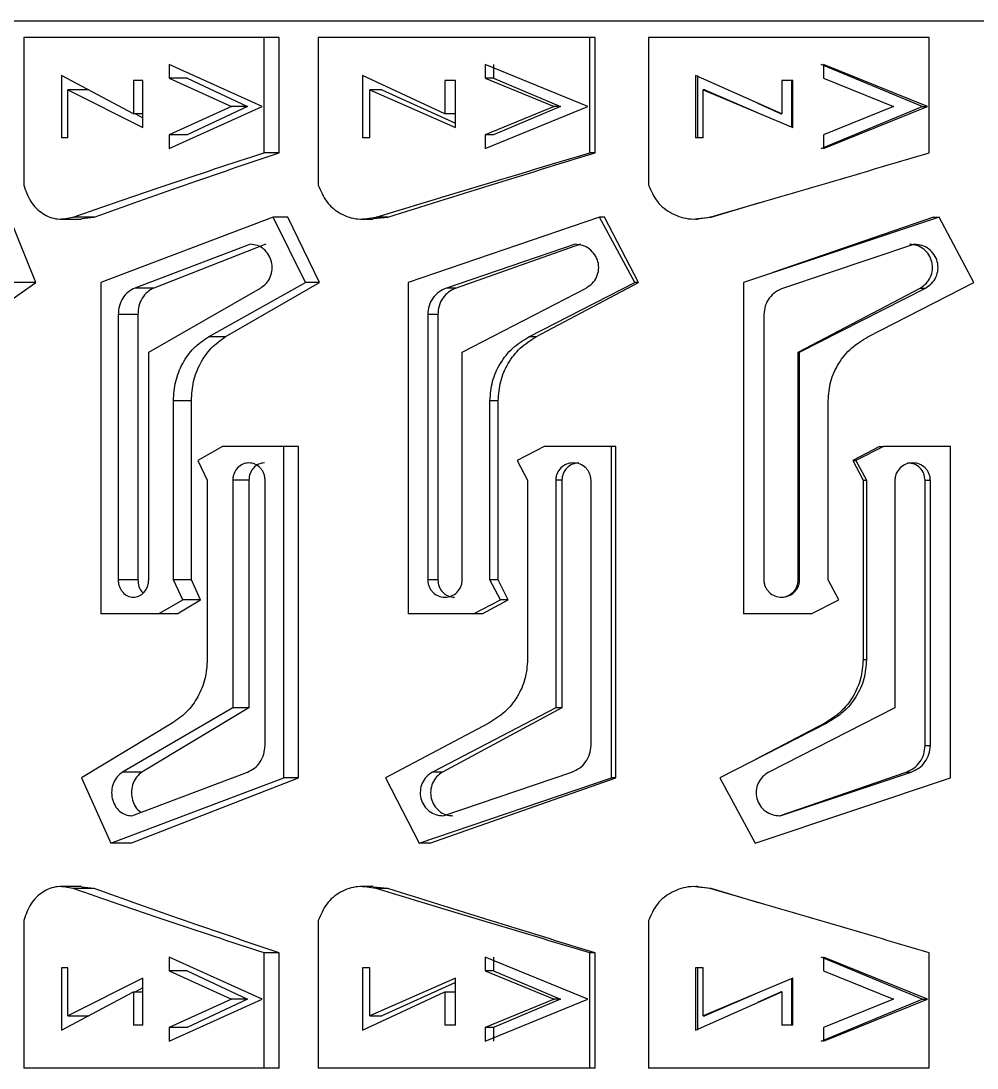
# Model space of a CAD drawing. Header units: millimetres. Extents: x 53 to 380, y 29 to 265.
# Drawn here: x 155.45 to 168.48, y 133.4 to 147.68 of the extents above; entities that cross this region are included whole.
import ezdxf

# ---------------------------------------------------------------- set-up
doc = ezdxf.new("R2010")
doc.units = ezdxf.units.MM

msp = doc.modelspace()

# ---------------------------------------------------------------- linework, layer by layer
at = {"color": 7, "linetype": 'Continuous', "lineweight": 25}
for p, q in [((149.7335, 147.6771), (181.2335, 147.6771)), ((155.4886, 147.45), (155.4886, 145.4403)), ((158.7646, 147.45), (155.4886, 147.45)), ((158.7646, 145.8776), (158.7646, 147.45)), ((158.9714, 147.45), (158.7646, 147.45)), ((158.9714, 145.8776), (158.9714, 147.45)), ((159.5032, 147.45), (159.5032, 145.4403)), ((163.2053, 147.45), (159.5032, 147.45)), ((163.2053, 145.8776), (163.2053, 147.45)), ((163.2754, 147.45), (163.2053, 147.45)), ((163.2754, 145.8776), (163.2754, 147.45)), ((164.0023, 147.45), (164.0023, 145.4403)), ((167.8305, 147.45), (164.0023, 147.45)), ((167.8305, 145.8776), (167.8305, 147.45)), ((158.7402, 146.5111), (157.4718, 147.0829)), ((157.4718, 147.0829), (157.4718, 146.8963)), ((163.1787, 146.5111), (161.7794, 147.0829)), ((161.7794, 147.0829), (161.7794, 146.8963)), ((161.8934, 147.0829), (161.8934, 146.8963)), ((167.7326, 146.5111), (166.3592, 147.0829)), ((167.804, 146.5111), (166.387, 147.0829)), ((166.387, 147.0829), (166.387, 146.8963)), ((156.9828, 146.4094), (156.0053, 146.9316)), ((156.0053, 146.9316), (156.0053, 146.0824)), ((157.4718, 146.8963), (158.32, 146.5111)), ((157.7183, 146.8963), (157.4718, 146.8963)), ((157.7183, 146.8963), (158.5405, 146.5111)), ((161.229, 146.4094), (160.108, 146.9316)), ((160.108, 146.9316), (160.108, 146.0824)), ((161.7794, 146.8963), (162.7195, 146.5111)), ((161.8934, 146.8963), (161.7794, 146.8963)), ((161.8934, 146.8963), (162.8046, 146.5111)), ((165.8198, 146.4094), (164.6461, 146.9316)), ((164.6461, 146.9316), (164.6461, 146.0824)), ((164.6719, 146.9316), (164.6719, 146.0824)), ((166.387, 146.8963), (167.3429, 146.5111)), ((156.0892, 146.0824), (156.0892, 146.7365)), ((156.0892, 146.7365), (157.1116, 146.2248)), ((156.3783, 146.7365), (156.0892, 146.7365)), ((157.1116, 146.8631), (156.9828, 146.8631)), ((156.9828, 146.8631), (156.9828, 146.4094)), ((157.1116, 146.2248), (157.1116, 146.8631)), ((160.2054, 146.0824), (160.2054, 146.7365)), ((160.2054, 146.7365), (161.3746, 146.2248)), ((160.3678, 146.7365), (160.2054, 146.7365)), ((160.3678, 146.7365), (161.3746, 146.2819)), ((161.3746, 146.8631), (161.229, 146.8631)), ((161.229, 146.8631), (161.229, 146.4094)), ((161.3746, 146.2248), (161.3746, 146.8631)), ((164.7491, 146.0824), (164.7491, 146.7365)), ((164.7491, 146.7365), (165.9704, 146.2248)), ((164.7717, 146.7365), (164.7491, 146.7365)), ((164.7717, 146.7365), (165.4745, 146.4327)), ((165.9704, 146.8631), (165.8198, 146.8631)), ((165.8198, 146.8631), (165.8198, 146.4094)), ((165.9554, 146.2248), (165.9554, 146.8631)), ((165.9704, 146.2248), (165.9704, 146.8631)), ((158.32, 146.5111), (157.4718, 146.1259)), ((157.4718, 145.9392), (158.7402, 146.5111)), ((158.5405, 146.5111), (157.7183, 146.1259)), ((158.5405, 146.5111), (158.32, 146.5111)), ((162.7195, 146.5111), (161.7794, 146.1259)), ((161.7794, 145.9392), (163.1787, 146.5111)), ((162.8046, 146.5111), (161.8934, 146.1259)), ((162.8046, 146.5111), (162.7195, 146.5111)), ((165.8094, 146.4094), (165.4958, 146.5534)), ((166.3592, 145.9392), (167.7326, 146.5111)), ((167.3429, 146.5111), (166.387, 146.1259)), ((166.387, 145.9392), (167.804, 146.5111)), ((167.7326, 146.5111), (167.804, 146.5111)), ((157.1116, 146.4094), (156.9828, 146.4094)), ((157.0117, 146.4094), (157.1116, 146.3578)), ((161.3599, 146.4094), (161.229, 146.4094)), ((165.8094, 146.4094), (165.8198, 146.4094)), ((156.0892, 146.0824), (156.0053, 146.0824)), ((157.4718, 146.1259), (157.4718, 145.9392)), ((157.7183, 146.1259), (157.4718, 146.1259)), ((160.2054, 146.0824), (160.108, 146.0824)), ((161.7794, 146.1259), (161.7794, 145.9392)), ((161.8934, 146.1259), (161.7794, 146.1259)), ((164.7491, 146.0824), (164.6461, 146.0824)), ((166.387, 146.1259), (166.387, 145.9392)), ((158.9714, 145.8776), (158.7646, 145.8776)), ((163.2754, 145.8776), (163.2053, 145.8776)), ((164.86, 145.0029), (165.5215, 145.202)), ((155.6543, 144.1122), (155.2936, 145.0029)), ((155.9844, 144.9756), (156.2767, 144.9756)), ((156.4506, 145.0029), (156.1638, 145.0029)), ((156.2762, 144.9823), (156.4506, 145.0029)), ((158.8869, 145.0029), (156.5412, 144.1122)), ((159.3303, 144.1122), (158.8869, 145.0029)), ((159.0899, 145.0029), (158.8869, 145.0029)), ((159.5196, 144.1122), (159.0899, 145.0029)), ((160.0839, 144.9756), (160.2502, 144.9756)), ((160.2495, 144.9823), (160.4515, 145.0029)), ((160.4515, 145.0029), (160.2917, 145.0029)), ((163.3381, 145.0029), (160.726, 144.1122)), ((163.8167, 144.1122), (163.3381, 145.0029)), ((163.4041, 145.0029), (163.3381, 145.0029)), ((163.868, 144.1122), (163.4041, 145.0029)), ((164.6469, 144.9751), (164.6727, 144.9751)), ((164.6717, 144.9847), (164.86, 145.0029)), ((164.86, 145.0029), (164.8402, 145.0029)), ((167.9631, 145.0029), (165.2963, 144.1122)), ((167.8868, 145.0029), (165.6997, 144.2492)), ((167.8868, 145.0029), (167.9631, 145.0029)), ((168.4383, 144.1122), (167.9631, 145.0029)), ((158.5781, 144.6326), (157.0021, 144.0366)), ((158.7906, 144.6326), (157.2631, 144.0366)), ((163.002, 144.6326), (161.2508, 144.0366)), ((163.0784, 144.6326), (161.381, 144.0366)), ((167.627, 144.6326), (165.8423, 144.0366)), ((154.59, 143.3702), (155.6543, 144.1122)), ((155.6543, 144.1122), (155.3423, 144.1122)), ((156.5412, 144.1122), (156.5412, 139.5962)), ((157.2631, 144.0366), (157.0021, 144.0366)), ((157.1916, 143.1615), (158.7155, 144.0366)), ((158.0059, 143.3702), (159.3303, 144.1122)), ((158.236, 143.3702), (159.5196, 144.1122)), ((159.5196, 144.1122), (159.3303, 144.1122)), ((160.726, 144.1122), (160.726, 139.5962)), ((161.381, 144.0366), (161.2508, 144.0366)), ((161.4647, 143.1615), (163.1519, 144.0366)), ((162.3735, 143.3702), (163.8167, 144.1122)), ((162.4692, 143.3702), (163.868, 144.1122)), ((163.868, 144.1122), (163.8167, 144.1122)), ((165.2963, 144.1122), (165.2963, 139.5962)), ((166.0456, 143.1615), (167.7065, 144.0366)), ((166.0634, 143.1615), (167.7771, 144.0366)), ((166.993, 143.3702), (168.4383, 144.1122)), ((167.7065, 144.0366), (167.7771, 144.0366)), ((156.7761, 143.675), (156.7761, 140.0583)), ((157.044, 143.675), (156.7761, 143.675)), ((157.044, 143.675), (157.044, 140.0583)), ((160.9942, 143.675), (160.9942, 140.0583)), ((161.1323, 143.675), (160.9942, 143.675)), ((161.1323, 143.675), (161.1323, 140.0583)), ((165.576, 143.675), (165.576, 140.0583)), ((158.236, 143.3702), (158.0059, 143.3702)), ((162.4692, 143.3702), (162.3735, 143.3702)), ((157.1916, 140.0583), (157.1916, 143.1615)), ((161.4647, 140.0583), (161.4647, 143.1615)), ((166.0456, 143.1615), (166.0634, 143.1615)), ((166.0456, 140.0583), (166.0456, 143.1615)), ((166.0634, 140.0583), (166.0634, 143.1615)), ((157.5284, 140.0583), (157.5284, 142.5004)), ((157.7732, 142.5004), (157.5284, 142.5004)), ((157.7732, 140.0583), (157.7732, 142.5004)), ((161.8427, 140.0583), (161.8427, 142.5004)), ((161.9548, 142.5004), (161.8427, 142.5004)), ((161.9548, 140.0583), (161.9548, 142.5004)), ((166.452, 140.0583), (166.452, 142.5004)), ((158.1962, 141.8783), (157.8607, 141.6863)), ((159.0342, 141.8783), (158.1962, 141.8783)), ((159.0342, 137.3622), (159.0342, 141.8783)), ((159.2326, 141.8783), (159.0342, 141.8783)), ((159.2326, 137.3622), (159.2326, 141.8783)), ((162.5833, 141.8783), (162.2126, 141.6863)), ((163.4976, 141.8783), (162.5833, 141.8783)), ((163.4976, 137.3622), (163.4976, 141.8783)), ((163.5587, 141.8783), (163.4976, 141.8783)), ((163.5587, 137.3622), (163.5587, 141.8783)), ((167.1525, 141.8783), (166.7882, 141.6863)), ((167.2055, 141.8783), (166.8296, 141.6863)), ((167.1525, 141.8783), (167.2055, 141.8783)), ((168.1219, 141.8783), (167.2055, 141.8783)), ((168.1219, 137.3622), (168.1219, 141.8783)), ((157.8607, 141.6863), (157.9901, 141.4161)), ((162.2126, 141.6863), (162.356, 141.4161)), ((166.7882, 141.6863), (166.8296, 141.6863)), ((166.7882, 141.6863), (166.9293, 141.4161)), ((166.8296, 141.6863), (166.9752, 141.4161)), ((157.9901, 141.4161), (157.9901, 138.974)), ((158.3374, 141.4161), (158.3374, 138.3129)), ((158.5573, 141.4161), (158.3374, 141.4161)), ((158.5573, 141.4161), (158.5573, 138.3129)), ((158.7784, 137.7994), (158.7784, 141.4161)), ((162.356, 141.4161), (162.356, 138.974)), ((162.7386, 141.4161), (162.7386, 138.3129)), ((162.823, 141.4161), (162.7386, 141.4161)), ((162.823, 141.4161), (162.823, 138.3129)), ((163.2203, 137.7994), (163.2203, 141.4161)), ((166.9293, 141.4161), (166.9752, 141.4161)), ((166.9293, 141.4161), (166.9293, 138.974)), ((166.9752, 141.4161), (166.9752, 138.974)), ((167.3621, 141.4161), (167.3621, 138.3129)), ((167.7728, 141.4161), (167.8455, 141.4161)), ((167.7728, 137.7994), (167.7728, 141.4161)), ((167.8455, 137.7994), (167.8455, 141.4161)), ((157.044, 140.0583), (156.7761, 140.0583)), ((157.6562, 139.7881), (157.5284, 140.0583)), ((157.7732, 140.0583), (157.5284, 140.0583)), ((157.8971, 139.7881), (157.7732, 140.0583)), ((161.1323, 140.0583), (160.9942, 140.0583)), ((161.9854, 139.7881), (161.8427, 140.0583)), ((161.9548, 140.0583), (161.8427, 140.0583)), ((162.093, 139.7881), (161.9548, 140.0583)), ((166.0456, 140.0583), (166.0634, 140.0583)), ((166.5979, 139.7881), (166.452, 140.0583)), ((157.3275, 139.5962), (157.6562, 139.7881)), ((157.5785, 139.5962), (157.8971, 139.7881)), ((157.8971, 139.7881), (157.6562, 139.7881)), ((161.6176, 139.5962), (161.9854, 139.7881)), ((161.7366, 139.5962), (162.093, 139.7881)), ((162.093, 139.7881), (161.9854, 139.7881)), ((166.2209, 139.5962), (166.5979, 139.7881)), ((157.3275, 139.5962), (156.5412, 139.5962)), ((157.5785, 139.5962), (157.3275, 139.5962)), ((161.6176, 139.5962), (160.726, 139.5962)), ((161.7366, 139.5962), (161.6176, 139.5962)), ((166.2209, 139.5962), (165.2963, 139.5962)), ((166.9293, 138.974), (166.9752, 138.974)), ((158.3374, 138.3129), (156.8345, 137.4378)), ((158.5573, 138.3129), (157.1006, 137.4378)), ((158.5573, 138.3129), (158.3374, 138.3129)), ((162.7386, 138.3129), (161.0606, 137.4378)), ((162.823, 138.3129), (161.1967, 137.4378)), ((162.823, 138.3129), (162.7386, 138.3129)), ((167.3621, 138.3129), (165.6451, 137.4378)), ((157.5129, 138.1043), (156.2748, 137.3622)), ((161.8254, 138.1043), (160.4198, 137.3622)), ((166.4342, 138.1043), (164.9752, 137.3622)), ((166.4049, 138.1043), (165.4638, 137.6104)), ((166.4049, 138.1043), (166.4342, 138.1043)), ((167.7728, 137.7994), (167.8455, 137.7994)), ((156.2748, 137.3622), (156.6759, 136.4716)), ((156.6759, 136.4716), (159.0342, 137.3622)), ((157.1006, 137.4378), (156.8345, 137.4378)), ((156.9469, 136.4716), (159.2326, 137.3622)), ((156.9631, 136.8419), (158.5367, 137.4378)), ((159.2326, 137.3622), (159.0342, 137.3622)), ((160.4198, 137.3622), (160.88, 136.4716)), ((160.88, 136.4716), (163.4976, 137.3622)), ((161.0217, 136.4716), (163.5587, 137.3622)), ((161.1967, 137.4378), (161.0606, 137.4378)), ((161.2066, 136.8419), (162.9568, 137.4378)), ((163.5587, 137.3622), (163.4976, 137.3622)), ((164.9752, 137.3622), (165.4571, 136.4716)), ((165.4571, 136.4716), (168.1219, 137.3622)), ((165.7869, 136.8419), (167.5171, 137.4378)), ((165.7966, 136.8419), (167.5816, 137.4378)), ((167.5171, 137.4378), (167.5816, 137.4378)), ((156.9469, 136.4716), (156.6759, 136.4716)), ((161.0217, 136.4716), (160.88, 136.4716)), ((156.2768, 135.8785), (155.9845, 135.8785)), ((160.2502, 135.8785), (160.084, 135.8785)), ((164.6728, 135.879), (164.647, 135.879)), ((156.4506, 135.8512), (156.1638, 135.8512)), ((156.4506, 135.8512), (156.2763, 135.8718)), ((160.4515, 135.8512), (160.2496, 135.8718)), ((160.4515, 135.8512), (160.2917, 135.8512)), ((164.86, 135.8512), (164.6717, 135.8694)), ((164.86, 135.8512), (164.8402, 135.8512)), ((165.5215, 135.6521), (164.86, 135.8512)), ((155.4886, 135.4139), (155.4886, 133.4041)), ((159.5032, 135.4139), (159.5032, 133.4041)), ((164.0023, 135.4139), (164.0023, 133.4041)), ((158.7402, 134.343), (157.4718, 134.9149)), ((157.4718, 134.9149), (157.4718, 134.7282)), ((158.9714, 134.9765), (158.7646, 134.9765)), ((158.7646, 133.4041), (158.7646, 134.9765)), ((158.9714, 133.4041), (158.9714, 134.9765)), ((163.1787, 134.343), (161.7794, 134.9149)), ((161.7794, 134.9149), (161.7794, 134.7282)), ((161.8934, 134.9149), (161.8934, 134.7282)), ((163.2053, 133.4041), (163.2053, 134.9765)), ((163.2754, 134.9765), (163.2053, 134.9765)), ((163.2754, 133.4041), (163.2754, 134.9765)), ((167.7326, 134.343), (166.3592, 134.9149)), ((167.804, 134.343), (166.387, 134.9149)), ((166.387, 134.9149), (166.387, 134.7282)), ((167.8305, 133.4041), (167.8305, 134.9765)), ((156.0892, 134.7717), (156.0053, 134.7717)), ((156.0053, 134.7717), (156.0053, 133.9225)), ((156.0892, 134.1176), (156.0892, 134.7717)), ((160.2054, 134.7717), (160.108, 134.7717)), ((160.108, 134.7717), (160.108, 133.9225)), ((160.2054, 134.1176), (160.2054, 134.7717)), ((164.7491, 134.7717), (164.6461, 134.7717)), ((164.6461, 134.7717), (164.6461, 133.9225)), ((164.6719, 134.7717), (164.6719, 133.9225)), ((164.7491, 134.1176), (164.7491, 134.7717)), ((157.1116, 134.6293), (156.0892, 134.1176)), ((157.1116, 133.991), (157.1116, 134.6293)), ((157.4718, 134.7282), (158.32, 134.343)), ((157.7183, 134.7282), (157.4718, 134.7282)), ((157.7183, 134.7282), (158.5405, 134.343)), ((161.3746, 134.6293), (160.2054, 134.1176)), ((161.3746, 133.991), (161.3746, 134.6293)), ((161.7794, 134.7282), (162.7195, 134.343)), ((161.8934, 134.7282), (161.7794, 134.7282)), ((161.8934, 134.7282), (162.8046, 134.343)), ((165.9704, 134.6293), (164.7491, 134.1176)), ((165.9554, 133.991), (165.9554, 134.6293)), ((165.9704, 133.991), (165.9704, 134.6293)), ((166.387, 134.7282), (167.3429, 134.343)), ((157.1116, 134.4963), (157.0117, 134.4447)), ((161.3746, 134.5722), (160.3678, 134.1176)), ((156.0053, 133.9225), (156.9828, 134.4447)), ((156.9828, 134.4447), (156.9828, 133.991)), ((156.9828, 134.4447), (157.1116, 134.4447)), ((157.4718, 133.7712), (158.7402, 134.343)), ((158.32, 134.343), (157.4718, 133.9578)), ((158.5405, 134.343), (157.7183, 133.9578)), ((158.5405, 134.343), (158.32, 134.343)), ((160.108, 133.9225), (161.229, 134.4447)), ((161.229, 134.4447), (161.229, 133.991)), ((161.229, 134.4447), (161.3599, 134.4447)), ((161.7794, 133.7712), (163.1787, 134.343)), ((162.7195, 134.343), (161.7794, 133.9578)), ((162.8046, 134.343), (161.8934, 133.9578)), ((162.8046, 134.343), (162.7195, 134.343)), ((164.6461, 133.9225), (165.8198, 134.4447)), ((165.4745, 134.4214), (164.7717, 134.1176)), ((165.4958, 134.3007), (165.8094, 134.4447)), ((165.8198, 134.4447), (165.8094, 134.4447)), ((165.8198, 134.4447), (165.8198, 133.991)), ((166.3592, 133.7712), (167.7326, 134.343)), ((166.387, 133.7712), (167.804, 134.343)), ((167.3429, 134.343), (166.387, 133.9578)), ((167.7326, 134.343), (167.804, 134.343)), ((156.0892, 134.1176), (156.3783, 134.1176)), ((160.2054, 134.1176), (160.3678, 134.1176)), ((164.7491, 134.1176), (164.7717, 134.1176)), ((157.1116, 133.991), (156.9828, 133.991)), ((157.4718, 133.9578), (157.4718, 133.7712)), ((157.7183, 133.9578), (157.4718, 133.9578)), ((161.3746, 133.991), (161.229, 133.991)), ((161.7794, 133.9578), (161.7794, 133.7712)), ((161.8934, 133.9578), (161.7794, 133.9578)), ((161.8934, 133.9578), (161.8934, 133.7712)), ((165.9704, 133.991), (165.8198, 133.991)), ((166.387, 133.9578), (166.387, 133.7712)), ((158.7646, 133.4041), (155.4886, 133.4041)), ((158.9714, 133.4041), (158.7646, 133.4041)), ((163.2053, 133.4041), (159.5032, 133.4041)), ((163.2754, 133.4041), (163.2053, 133.4041)), ((167.8305, 133.4041), (164.0023, 133.4041))]:
    msp.add_line(p, q, dxfattribs=at)
for points, knots in [([(156.1638, 145.0029), (156.5802, 145.1487), (157.4128, 145.4403), (158.314, 145.7318), (158.7646, 145.8776)], [0, 0, 0, 0, 0.5000003, 1, 1, 1, 1]), ([(156.4506, 145.0029), (156.8541, 145.1487), (157.6612, 145.4403), (158.5346, 145.7318), (158.9714, 145.8776)], [0, 0, 0, 0, 0.5000008, 1, 1, 1, 1]), ([(160.2917, 145.0029), (160.7693, 145.1487), (161.7246, 145.4403), (162.7117, 145.7318), (163.2053, 145.8776)], [0, 0, 0, 0, 0.5000004, 1, 1, 1, 1]), ([(160.4515, 145.0029), (160.9144, 145.1487), (161.8402, 145.4403), (162.797, 145.7318), (163.2754, 145.8776)], [0, 0, 0, 0, 0.4999995, 1, 1, 1, 1]), ([(164.8402, 145.0029), (165.3404, 145.1487), (166.3408, 145.4403), (167.3339, 145.7318), (167.8305, 145.8776)], [0, 0, 0, 0, 0.4999997, 1, 1, 1, 1]), ([(155.4886, 145.4403), (155.5165, 145.361), (155.5726, 145.2014), (155.7427, 145.039), (155.9497, 144.9571), (156.0924, 144.9876), (156.1638, 145.0029)], [0, 0, 0, 0, 0.2464345, 0.4957902, 0.7476032, 1, 1, 1, 1]), ([(159.5032, 145.4403), (159.5361, 145.361), (159.6022, 145.2014), (159.802, 145.039), (160.0436, 144.9571), (160.2089, 144.9876), (160.2917, 145.0029)], [0, 0, 0, 0, 0.2464342, 0.4957895, 0.747603, 1, 1, 1, 1]), ([(164.0023, 145.4403), (164.0375, 145.361), (164.1083, 145.2014), (164.3215, 145.039), (164.5782, 144.9571), (164.7528, 144.9876), (164.8402, 145.0029)], [0, 0, 0, 0, 0.2464341, 0.4957907, 0.7476019, 1, 1, 1, 1]), ([(158.7155, 144.0366), (158.743, 144.0557), (158.7978, 144.094), (158.8534, 144.1845), (158.8792, 144.2884), (158.8709, 144.3962), (158.8298, 144.4944), (158.7615, 144.5715), (158.6744, 144.6228), (158.6102, 144.6293), (158.5781, 144.6326)], [0, 0, 0, 0, 0.1253837, 0.2504259, 0.3754315, 0.500388, 0.6252954, 0.7501895, 0.8750775, 1, 1, 1, 1]), ([(163.1519, 144.0366), (163.1817, 144.0557), (163.2414, 144.094), (163.3017, 144.1845), (163.3297, 144.2884), (163.3207, 144.3962), (163.2761, 144.4944), (163.2019, 144.5715), (163.1071, 144.6228), (163.0371, 144.6293), (163.002, 144.6326)], [0, 0, 0, 0, 0.1253824, 0.2504274, 0.3754321, 0.5003883, 0.6252947, 0.7501883, 0.8750793, 1, 1, 1, 1]), ([(167.7065, 144.0366), (167.7357, 144.056), (167.7939, 144.0946), (167.8516, 144.1849), (167.8785, 144.2875), (167.8705, 144.3937), (167.8287, 144.4915), (167.7577, 144.5696), (167.6651, 144.6224), (167.5957, 144.6292), (167.5611, 144.6326)], [0, 0, 0, 0, 0.1253294, 0.2502847, 0.3752374, 0.5002009, 0.6251517, 0.7501134, 0.8750534, 1, 1, 1, 1]), ([(167.7771, 144.0366), (167.8069, 144.0557), (167.8666, 144.094), (167.9268, 144.1845), (167.9548, 144.2884), (167.9457, 144.3962), (167.9012, 144.4944), (167.8272, 144.5715), (167.7324, 144.6228), (167.6621, 144.6293), (167.627, 144.6326)], [0, 0, 0, 0, 0.1253807, 0.2504242, 0.3754295, 0.500386, 0.6252918, 0.7501864, 0.8750761, 1, 1, 1, 1]), ([(157.0021, 144.0366), (156.9706, 144.0206), (156.9077, 143.9887), (156.8351, 143.9019), (156.7857, 143.7948), (156.7793, 143.7149), (156.7761, 143.675)], [0, 0, 0, 0, 0.2509149, 0.5007394, 0.750388, 1, 1, 1, 1]), ([(157.2631, 144.0366), (157.2321, 144.0203), (157.1703, 143.9877), (157.1002, 143.9001), (157.053, 143.7934), (157.047, 143.7145), (157.044, 143.675)], [0, 0, 0, 0, 0.2509857, 0.500761, 0.7503866, 1, 1, 1, 1]), ([(161.2508, 144.0366), (161.2151, 144.0206), (161.1439, 143.9887), (161.0614, 143.9019), (161.0051, 143.7948), (160.9978, 143.7149), (160.9942, 143.675)], [0, 0, 0, 0, 0.25091079, 0.50073728, 0.75038758, 1, 1, 1, 1]), ([(161.381, 144.0366), (161.3459, 144.0203), (161.2759, 143.9877), (161.1962, 143.9001), (161.1426, 143.7934), (161.1358, 143.7145), (161.1323, 143.675)], [0, 0, 0, 0, 0.2509866, 0.5007643, 0.7503867, 1, 1, 1, 1]), ([(165.8423, 144.0366), (165.8054, 144.0206), (165.7316, 143.9887), (165.6459, 143.9019), (165.5874, 143.7948), (165.5798, 143.7149), (165.576, 143.675)], [0, 0, 0, 0, 0.2509114, 0.5007364, 0.7503863, 1, 1, 1, 1]), ([(157.5284, 142.5004), (157.5348, 142.5896), (157.5474, 142.7683), (157.6484, 143.015), (157.7994, 143.2282), (157.9369, 143.3227), (158.0059, 143.3702)], [0, 0, 0, 0, 0.2477038, 0.4965149, 0.7472043, 1, 1, 1, 1]), ([(157.7732, 142.5004), (157.7793, 142.5895), (157.7915, 142.7677), (157.889, 143.0141), (158.035, 143.2274), (158.169, 143.3226), (158.236, 143.3702)], [0, 0, 0, 0, 0.2500018, 0.5000031, 0.7500013, 1, 1, 1, 1]), ([(161.8427, 142.5004), (161.8498, 142.5896), (161.8639, 142.7683), (161.9766, 143.015), (162.1448, 143.2282), (162.2971, 143.3227), (162.3735, 143.3702)], [0, 0, 0, 0, 0.2477039, 0.4965151, 0.7472038, 1, 1, 1, 1]), ([(161.9548, 142.5004), (161.9616, 142.5895), (161.9752, 142.7677), (162.084, 143.0141), (162.2467, 143.2274), (162.395, 143.3226), (162.4692, 143.3702)], [0, 0, 0, 0, 0.2500012, 0.5000017, 0.7499997, 1, 1, 1, 1]), ([(166.452, 142.5004), (166.4592, 142.5896), (166.4737, 142.7683), (166.589, 143.015), (166.7607, 143.2282), (166.9154, 143.3227), (166.993, 143.3702)], [0, 0, 0, 0, 0.2477046, 0.4965147, 0.7472063, 1, 1, 1, 1]), ([(158.7784, 141.4161), (158.7775, 141.4319), (158.7757, 141.4633), (158.7621, 141.5084), (158.7413, 141.5498), (158.7039, 141.5975), (158.6425, 141.6406), (158.5572, 141.6583), (158.4721, 141.6406), (158.399, 141.5892), (158.3578, 141.5234), (158.34, 141.4633), (158.3383, 141.4319), (158.3374, 141.4161)], [0, 0, 0, 0, 0.0628573, 0.125466, 0.1879478, 0.2507865, 0.375448, 0.5001616, 0.6249374, 0.7497258, 0.8744843, 0.9372482, 1, 1, 1, 1]), ([(158.7702, 141.6524), (158.7702, 141.6524), (158.7427, 141.6524), (158.6861, 141.6401), (158.616, 141.5876), (158.5669, 141.5089), (158.5605, 141.4471), (158.5573, 141.4161)], [0, 0, 0, 0, 0.00002259, 0.24991639, 0.49981916, 0.74978119, 1, 1, 1, 1]), ([(163.2203, 141.4161), (163.2193, 141.4319), (163.2174, 141.4633), (163.2026, 141.5084), (163.1799, 141.5498), (163.1392, 141.5975), (163.0723, 141.6406), (162.9792, 141.6583), (162.8862, 141.6406), (162.8061, 141.5892), (162.7609, 141.5234), (162.7414, 141.4633), (162.7395, 141.4319), (162.7386, 141.4161)], [0, 0, 0, 0, 0.0628574, 0.1254666, 0.1879477, 0.2507853, 0.3754498, 0.5001634, 0.624938, 0.7497269, 0.8744826, 0.9372484, 1, 1, 1, 1]), ([(163.0562, 141.6524), (163.0562, 141.6524), (163.0264, 141.6524), (162.9641, 141.6401), (162.8875, 141.5876), (162.8336, 141.5089), (162.8266, 141.4471), (162.823, 141.4161)], [0, 0, 0, 0, 0.0000208, 0.2499131, 0.4998188, 0.7497805, 1, 1, 1, 1]), ([(167.8455, 141.4161), (167.8445, 141.4319), (167.8426, 141.4633), (167.8278, 141.5084), (167.8052, 141.5498), (167.7644, 141.5975), (167.6975, 141.6406), (167.6041, 141.6583), (167.5107, 141.6406), (167.4301, 141.5892), (167.3847, 141.5234), (167.365, 141.4633), (167.3631, 141.4319), (167.3621, 141.4161)], [0, 0, 0, 0, 0.0628575, 0.1254662, 0.1879473, 0.2507848, 0.3754488, 0.500163, 0.6249387, 0.7497245, 0.8744834, 0.9372483, 1, 1, 1, 1]), ([(167.7728, 141.4161), (167.7692, 141.4471), (167.7621, 141.509), (167.7081, 141.5872), (167.6308, 141.6418), (167.5694, 141.6489), (167.5388, 141.6524)], [0, 0, 0, 0, 0.2502585, 0.500254, 0.7501761, 1, 1, 1, 1]), ([(156.7761, 140.0583), (156.7769, 140.0425), (156.7785, 140.0111), (156.7912, 139.966), (156.8105, 139.9246), (156.8453, 139.877), (156.9026, 139.8339), (156.9827, 139.8161), (157.0631, 139.8339), (157.1327, 139.8852), (157.1721, 139.9511), (157.1891, 140.0111), (157.1907, 140.0426), (157.1916, 140.0583)], [0, 0, 0, 0, 0.0628575, 0.1254664, 0.1879465, 0.250786, 0.3754483, 0.5001611, 0.6249379, 0.7497263, 0.874484, 0.9372482, 1, 1, 1, 1]), ([(157.044, 140.0583), (157.0473, 140.0278), (157.054, 139.9669), (157.0848, 139.9036), (157.1116, 139.8838), (157.1163, 139.8803)], [0, 0, 0, 0, 0.45260823, 0.9047723, 1, 1, 1, 1]), ([(160.9942, 140.0583), (160.9951, 140.0425), (160.997, 140.0111), (161.0114, 139.966), (161.0334, 139.9246), (161.0729, 139.877), (161.1381, 139.8339), (161.2288, 139.8161), (161.3198, 139.8339), (161.3984, 139.8852), (161.4427, 139.9511), (161.4619, 140.0111), (161.4638, 140.0426), (161.4647, 140.0583)], [0, 0, 0, 0, 0.0628572, 0.1254672, 0.1879459, 0.2507858, 0.3754462, 0.5001612, 0.6249387, 0.7497237, 0.8744836, 0.9372484, 1, 1, 1, 1]), ([(161.1323, 140.0583), (161.1358, 140.0273), (161.1427, 139.9654), (161.1951, 139.8872), (161.2704, 139.8326), (161.3301, 139.8256), (161.3599, 139.822)], [0, 0, 0, 0, 0.25024763, 0.50025583, 0.75017771, 1, 1, 1, 1]), ([(165.576, 140.0583), (165.577, 140.0425), (165.5789, 140.0111), (165.5939, 139.966), (165.6168, 139.9246), (165.6579, 139.877), (165.7255, 139.8339), (165.8197, 139.8161), (165.9138, 139.8339), (165.995, 139.8852), (166.0408, 139.9511), (166.0606, 140.0111), (166.0625, 140.0426), (166.0634, 140.0583)], [0, 0, 0, 0, 0.0628574, 0.1254671, 0.1879477, 0.2507842, 0.3754463, 0.5001631, 0.6249369, 0.7497272, 0.8744843, 0.9372479, 1, 1, 1, 1]), ([(165.8094, 139.822), (165.8094, 139.822), (165.8402, 139.822), (165.9024, 139.8343), (165.9803, 139.8868), (166.0348, 139.9655), (166.042, 140.0274), (166.0456, 140.0583)], [0, 0, 0, 0, 0.0000202, 0.2499222, 0.4998198, 0.7497824, 1, 1, 1, 1]), ([(157.9901, 138.974), (157.9837, 138.8849), (157.9708, 138.7062), (157.8685, 138.4594), (157.7166, 138.2462), (157.581, 138.1517), (157.5129, 138.1043)], [0, 0, 0, 0, 0.2477039, 0.4965118, 0.7472046, 1, 1, 1, 1]), ([(162.356, 138.974), (162.3489, 138.8849), (162.3346, 138.7062), (162.2213, 138.4594), (162.0528, 138.2462), (161.9014, 138.1517), (161.8254, 138.1043)], [0, 0, 0, 0, 0.2477035, 0.496511, 0.7472033, 1, 1, 1, 1]), ([(166.9293, 138.974), (166.9224, 138.8849), (166.9084, 138.7068), (166.7973, 138.4603), (166.6314, 138.247), (166.4804, 138.1519), (166.4049, 138.1043)], [0, 0, 0, 0, 0.250002, 0.5000002, 0.7500032, 1, 1, 1, 1]), ([(166.9752, 138.974), (166.968, 138.8849), (166.9536, 138.7062), (166.8385, 138.4594), (166.6669, 138.2462), (166.512, 138.1517), (166.4342, 138.1043)], [0, 0, 0, 0, 0.2477039, 0.4965111, 0.7472045, 1, 1, 1, 1]), ([(158.5367, 137.4378), (158.5702, 137.4538), (158.637, 137.4858), (158.7148, 137.5725), (158.768, 137.6796), (158.775, 137.7595), (158.7784, 137.7994)], [0, 0, 0, 0, 0.25091579, 0.50073641, 0.75038735, 1, 1, 1, 1]), ([(162.9568, 137.4378), (162.9934, 137.4538), (163.0663, 137.4858), (163.1511, 137.5725), (163.209, 137.6796), (163.2165, 137.7595), (163.2203, 137.7994)], [0, 0, 0, 0, 0.2509112, 0.5007387, 0.7503872, 1, 1, 1, 1]), ([(167.5171, 137.4378), (167.5531, 137.4541), (167.625, 137.4867), (167.707, 137.5744), (167.7622, 137.681), (167.7693, 137.76), (167.7728, 137.7994)], [0, 0, 0, 0, 0.2509843, 0.500763, 0.7503853, 1, 1, 1, 1]), ([(167.5816, 137.4378), (167.6183, 137.4538), (167.6915, 137.4858), (167.7763, 137.5725), (167.8342, 137.6796), (167.8417, 137.7595), (167.8455, 137.7994)], [0, 0, 0, 0, 0.25091243, 0.50073548, 0.7503873, 1, 1, 1, 1]), ([(156.8345, 137.4378), (156.809, 137.4187), (156.758, 137.3804), (156.7068, 137.2899), (156.683, 137.186), (156.6906, 137.0782), (156.7285, 136.98), (156.7917, 136.9029), (156.8727, 136.8517), (156.933, 136.8451), (156.9631, 136.8419)], [0, 0, 0, 0, 0.1253814, 0.2504254, 0.3754305, 0.5003867, 0.6252938, 0.7501876, 0.8750779, 1, 1, 1, 1]), ([(157.1006, 137.4378), (157.0757, 137.4185), (157.0259, 137.3798), (156.9768, 137.2895), (156.954, 137.1871), (156.9606, 137.0804), (156.9969, 136.9843), (157.0428, 136.9172), (157.0796, 136.8958), (157.0899, 136.8899)], [0, 0, 0, 0, 0.1570235, 0.3135706, 0.4701185, 0.626679, 0.7832242, 0.939778, 1, 1, 1, 1]), ([(161.0606, 137.4378), (161.0316, 137.4187), (160.9737, 137.3804), (160.9153, 137.2899), (160.8881, 137.186), (160.8968, 137.0782), (160.9401, 136.98), (161.012, 136.9029), (161.1041, 136.8517), (161.1724, 136.8451), (161.2066, 136.8419)], [0, 0, 0, 0, 0.125385, 0.2504287, 0.3754338, 0.5003901, 0.6252965, 0.7501903, 0.8750799, 1, 1, 1, 1]), ([(161.1967, 137.4378), (161.1684, 137.4185), (161.1118, 137.3798), (161.0558, 137.2895), (161.0297, 137.187), (161.0375, 137.0808), (161.0781, 136.9829), (161.147, 136.9049), (161.237, 136.8521), (161.3045, 136.8453), (161.3382, 136.8419)], [0, 0, 0, 0, 0.1253327, 0.2502856, 0.3752384, 0.5002018, 0.6251526, 0.7501115, 0.8750552, 1, 1, 1, 1]), ([(165.6451, 137.4378), (165.6149, 137.4187), (165.5547, 137.3804), (165.4938, 137.2899), (165.4655, 137.186), (165.4746, 137.0782), (165.5197, 136.98), (165.5945, 136.9029), (165.6903, 136.8517), (165.7611, 136.8451), (165.7966, 136.8419)], [0, 0, 0, 0, 0.1253839, 0.2504281, 0.3754324, 0.5003884, 0.6252951, 0.7501877, 0.8750792, 1, 1, 1, 1]), ([(156.1638, 135.8512), (156.0924, 135.8665), (155.9497, 135.897), (155.7427, 135.8151), (155.5726, 135.6527), (155.5165, 135.4932), (155.4886, 135.4139)], [0, 0, 0, 0, 0.2523968, 0.5042091, 0.7535651, 1, 1, 1, 1]), ([(160.2917, 135.8512), (160.2089, 135.8665), (160.0436, 135.897), (159.802, 135.8151), (159.6022, 135.6527), (159.5361, 135.4932), (159.5032, 135.4139)], [0, 0, 0, 0, 0.252397, 0.5042098, 0.7535655, 1, 1, 1, 1]), ([(164.8402, 135.8512), (164.7528, 135.8665), (164.5782, 135.897), (164.3215, 135.8151), (164.1083, 135.6527), (164.0375, 135.4932), (164.0023, 135.4139)], [0, 0, 0, 0, 0.2523981, 0.5042086, 0.7535656, 1, 1, 1, 1]), ([(158.7646, 134.9765), (158.314, 135.1223), (157.4128, 135.4139), (156.5802, 135.7054), (156.1638, 135.8512)], [0, 0, 0, 0, 0.4999997, 1, 1, 1, 1]), ([(158.9714, 134.9765), (158.5346, 135.1223), (157.6612, 135.4139), (156.8541, 135.7054), (156.4506, 135.8512)], [0, 0, 0, 0, 0.4999992, 1, 1, 1, 1]), ([(163.2053, 134.9765), (162.7117, 135.1223), (161.7246, 135.4139), (160.7693, 135.7054), (160.2917, 135.8512)], [0, 0, 0, 0, 0.4999996, 1, 1, 1, 1]), ([(163.2754, 134.9765), (162.797, 135.1223), (161.8402, 135.4139), (160.9144, 135.7054), (160.4515, 135.8512)], [0, 0, 0, 0, 0.5000005, 1, 1, 1, 1]), ([(167.8305, 134.9765), (167.3339, 135.1223), (166.3408, 135.4139), (165.3404, 135.7054), (164.8402, 135.8512)], [0, 0, 0, 0, 0.5000003, 1, 1, 1, 1])]:
    msp.add_open_spline(points, degree=3, knots=knots, dxfattribs=at)

doc.saveas('drawing.dxf')
